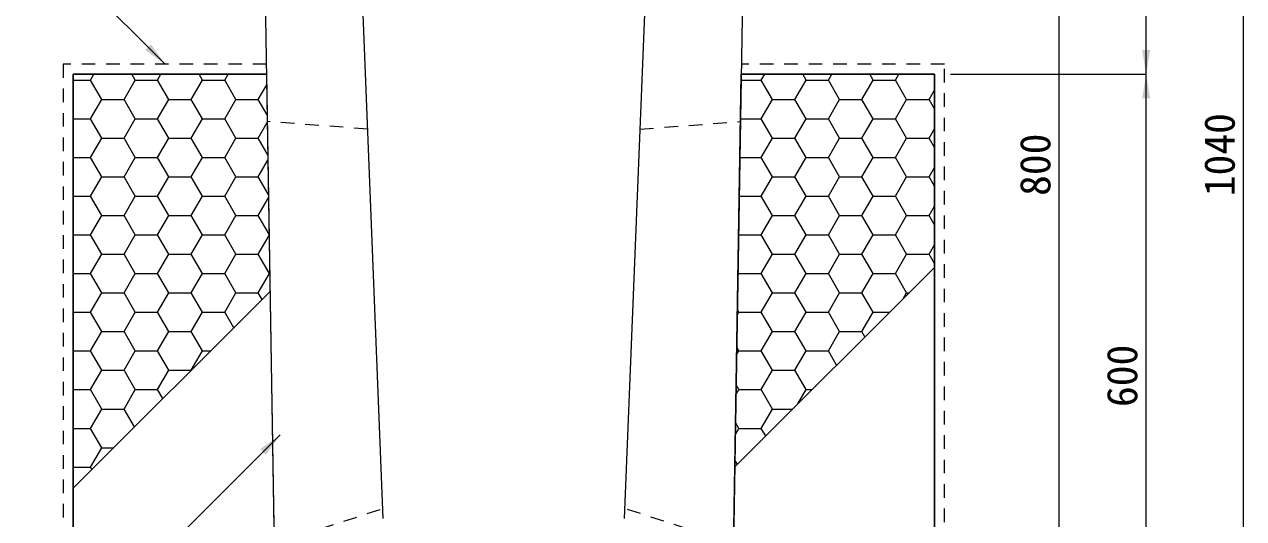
# Model space of a CAD drawing. Units: millimetres at full size. Extents: x 190759 to 276146, y -52712 to -16236.
# Drawn here: x 214179 to 215391, y -30145 to -29654 of the extents above; entities that cross this region are included whole.
import ezdxf
from ezdxf.enums import TextEntityAlignment as Align

# ---------------------------------------------------------------- set-up
doc = ezdxf.new("R2010")
doc.units = ezdxf.units.MM
doc.header["$LTSCALE"] = 18
doc.linetypes.add('USER1', pattern=[1.35, 0.75, -0.6])
for name, color, linetype, lineweight in [('寸法線', 7, 'Continuous', 9), ('本体', 2, 'Continuous', 13), ('補助線', 8, 'Continuous', 13), ('ﾊｯﾁﾝｸﾞ', 7, 'Continuous', 5)]:
    doc.layers.add(name, color=color, linetype=linetype, lineweight=lineweight)
doc.styles.add('ＭＳ ゴシック', font='')
doc.styles.get('ＭＳ ゴシック').set_extended_font_data('MS Gothic')

# ---------------------------------------------------------------- blocks, each defined once
blk = doc.blocks.new('filled_arrow')
at = {"color": 0, "linetype": 'Continuous', "lineweight": -2}
blk.add_solid([(7.5, 1.25), (0, 0), (7.5, -1.25)], dxfattribs=at)

msp = doc.modelspace()

# ---------------------------------------------------------------- linework, layer by layer
at = {"layer": '寸法線'}
for p, q in [((215293.68, -29703.36), (215293.68, -29263.35)), ((215390.54, -30303.35), (215390.54, -29263.35)), ((215207.28, -30193.35), (215207.28, -29393.35)), ((215099.2, -29703.36), (215293.68, -29703.36)), ((215099.2, -29703.36), (215293.68, -29703.36)), ((215293.68, -30303.35), (215293.68, -29703.36))]:
    msp.add_line(p, q, dxfattribs=at)
for points in [[(214318.42, -29693.36), (214161.53, -29536.46), (213945.4, -29536.46)], [(214432.74, -30062.06), (214120.68, -30374.12), (213734.16, -30374.12)]]:
    msp.add_lwpolyline(points, dxfattribs=at)
at = {"layer": '本体'}
for p, q in [((214535.28, -30145.34), (214505.21, -29393.35)), ((214775.12, -30145.34), (214805.2, -29393.35)), ((214417.7, -29603.35), (214428.56, -30277.7)), ((214892.71, -29603.35), (214881.85, -30277.7))]:
    msp.add_line(p, q, dxfattribs=at)
at = {"layer": '本体', "linetype": 'USER1', "lineweight": 9}
for p, q in [((214519.78, -29757.85), (214420.07, -29750.35)), ((214790.62, -29757.85), (214890.34, -29750.35)), ((214426.83, -30170.35), (214534.88, -30135.35)), ((214883.57, -30170.35), (214775.52, -30135.35))]:
    msp.add_line(p, q, dxfattribs=at)
at = {"layer": '補助線'}
for p, q in [((215083.2, -29895.41), (214884.81, -30093.8)), ((214422.79, -29919.42), (214227.21, -30115.01))]:
    msp.add_line(p, q, dxfattribs=at)
msp.add_lwpolyline([(214419.31, -29703.36), (214428.56, -30277.7), (214454.21, -30303.35), (214856.2, -30303.35), (214881.85, -30277.7), (214891.09, -29703.36), (215083.2, -29703.36), (215083.2, -30503.35), (214227.21, -30503.35), (214227.21, -29703.36)], close=True, dxfattribs=at)
at = {"layer": 'ﾊｯﾁﾝｸﾞ'}
for p, q in [((214244.39, -29709.1), (214247.71, -29703.36)), ((214288.84, -29709.1), (214285.52, -29703.36)), ((214311.06, -29709.1), (214314.38, -29703.36)), ((214355.51, -29709.1), (214352.2, -29703.36)), ((214377.74, -29709.1), (214381.06, -29703.36)), ((214419.33, -29704.14), (214418.87, -29703.36)), ((214911.14, -29709.1), (214914.46, -29703.36)), ((214955.59, -29709.1), (214952.27, -29703.36)), ((214977.81, -29709.1), (214981.13, -29703.36)), ((215022.26, -29709.1), (215018.95, -29703.36)), ((215044.49, -29709.1), (215047.81, -29703.36)), ((214227.21, -29709.1), (214244.39, -29709.1)), ((214255.5, -29728.35), (214244.39, -29709.1)), ((214277.73, -29728.35), (214288.84, -29709.1)), ((214288.84, -29709.1), (214311.06, -29709.1)), ((214322.18, -29728.35), (214311.06, -29709.1)), ((214344.4, -29728.35), (214355.51, -29709.1)), ((214355.51, -29709.1), (214377.74, -29709.1)), ((214388.85, -29728.35), (214377.74, -29709.1)), ((214411.08, -29728.35), (214419.48, -29713.79)), ((214891, -29709.1), (214911.14, -29709.1)), ((214922.25, -29728.35), (214911.14, -29709.1)), ((214944.48, -29728.35), (214955.59, -29709.1)), ((214955.59, -29709.1), (214977.81, -29709.1)), ((214988.93, -29728.35), (214977.81, -29709.1)), ((215011.15, -29728.35), (215022.26, -29709.1)), ((215022.26, -29709.1), (215044.49, -29709.1)), ((215055.6, -29728.35), (215044.49, -29709.1)), ((214244.39, -29747.59), (214255.5, -29728.35)), ((214255.5, -29728.35), (214277.73, -29728.35)), ((214288.84, -29747.6), (214277.73, -29728.35)), ((214311.06, -29747.59), (214322.18, -29728.35)), ((214322.18, -29728.35), (214344.4, -29728.35)), ((214355.51, -29747.6), (214344.4, -29728.35)), ((214377.74, -29747.59), (214388.85, -29728.35)), ((214388.85, -29728.35), (214411.08, -29728.35)), ((214419.96, -29743.74), (214411.08, -29728.35)), ((214911.14, -29747.59), (214922.25, -29728.35)), ((214922.25, -29728.35), (214944.48, -29728.35)), ((214955.59, -29747.6), (214944.48, -29728.35)), ((214977.81, -29747.59), (214988.93, -29728.35)), ((214988.93, -29728.35), (215011.15, -29728.35)), ((215022.26, -29747.6), (215011.15, -29728.35)), ((215044.49, -29747.59), (215055.6, -29728.35)), ((215055.6, -29728.35), (215077.83, -29728.35)), ((215077.83, -29728.35), (215083.2, -29719.03)), ((215083.2, -29737.66), (215077.83, -29728.35)), ((214227.21, -29747.59), (214244.39, -29747.59)), ((214255.5, -29766.84), (214244.39, -29747.6)), ((214277.73, -29766.84), (214288.84, -29747.59)), ((214288.84, -29747.59), (214311.06, -29747.59)), ((214322.18, -29766.84), (214311.06, -29747.6)), ((214344.4, -29766.84), (214355.51, -29747.59)), ((214355.51, -29747.59), (214377.74, -29747.59)), ((214388.85, -29766.84), (214377.74, -29747.6)), ((214411.08, -29766.84), (214420.09, -29751.24)), ((214890.38, -29747.59), (214911.14, -29747.59)), ((214922.25, -29766.84), (214911.14, -29747.6)), ((214944.48, -29766.84), (214955.59, -29747.59)), ((214955.59, -29747.59), (214977.81, -29747.59)), ((214988.93, -29766.84), (214977.81, -29747.6)), ((215011.15, -29766.84), (215022.26, -29747.59)), ((215022.26, -29747.59), (215044.49, -29747.59)), ((215055.6, -29766.84), (215044.49, -29747.6)), ((215077.83, -29766.84), (215083.2, -29757.53)), ((214244.39, -29786.09), (214255.5, -29766.84)), ((214255.5, -29766.84), (214277.73, -29766.84)), ((214288.84, -29786.09), (214277.73, -29766.84)), ((214311.06, -29786.09), (214322.18, -29766.84)), ((214322.18, -29766.84), (214344.4, -29766.84)), ((214355.51, -29786.09), (214344.4, -29766.84)), ((214377.74, -29786.09), (214388.85, -29766.84)), ((214388.85, -29766.84), (214411.08, -29766.84)), ((214420.6, -29783.34), (214411.08, -29766.84)), ((214911.14, -29786.09), (214922.25, -29766.84)), ((214922.25, -29766.84), (214944.48, -29766.84)), ((214955.59, -29786.09), (214944.48, -29766.84)), ((214977.81, -29786.09), (214988.93, -29766.84)), ((214988.93, -29766.84), (215011.15, -29766.84)), ((215022.26, -29786.09), (215011.15, -29766.84)), ((215044.49, -29786.09), (215055.6, -29766.84)), ((215055.6, -29766.84), (215077.83, -29766.84)), ((215083.2, -29776.16), (215077.83, -29766.84)), ((214227.21, -29786.09), (214244.39, -29786.09)), ((214255.5, -29805.34), (214244.39, -29786.09)), ((214277.73, -29805.34), (214288.84, -29786.09)), ((214288.84, -29786.09), (214311.06, -29786.09)), ((214322.18, -29805.34), (214311.06, -29786.09)), ((214344.4, -29805.34), (214355.51, -29786.09)), ((214355.51, -29786.09), (214377.74, -29786.09)), ((214388.85, -29805.34), (214377.74, -29786.09)), ((214411.08, -29805.34), (214420.69, -29788.69)), ((214889.76, -29786.09), (214911.14, -29786.09)), ((214922.25, -29805.34), (214911.14, -29786.09)), ((214944.48, -29805.34), (214955.59, -29786.09)), ((214955.59, -29786.09), (214977.81, -29786.09)), ((214988.93, -29805.34), (214977.81, -29786.09)), ((215011.15, -29805.34), (215022.26, -29786.09)), ((215022.26, -29786.09), (215044.49, -29786.09)), ((215055.6, -29805.34), (215044.49, -29786.09)), ((215077.83, -29805.34), (215083.2, -29796.02)), ((214244.39, -29824.58), (214255.5, -29805.34)), ((214255.5, -29805.34), (214277.73, -29805.34)), ((214288.84, -29824.58), (214277.73, -29805.34)), ((214311.06, -29824.58), (214322.18, -29805.34)), ((214322.18, -29805.34), (214344.4, -29805.34)), ((214355.51, -29824.58), (214344.4, -29805.34)), ((214377.74, -29824.58), (214388.85, -29805.34)), ((214388.85, -29805.34), (214411.08, -29805.34)), ((214421.24, -29822.94), (214411.08, -29805.34)), ((214911.14, -29824.58), (214922.25, -29805.34)), ((214922.25, -29805.34), (214944.48, -29805.34)), ((214955.59, -29824.58), (214944.48, -29805.34)), ((214977.81, -29824.58), (214988.93, -29805.34)), ((214988.93, -29805.34), (215011.15, -29805.34)), ((215022.26, -29824.58), (215011.15, -29805.34)), ((215044.49, -29824.58), (215055.6, -29805.34)), ((215055.6, -29805.34), (215077.83, -29805.34)), ((215083.2, -29814.65), (215077.83, -29805.34)), ((214227.21, -29824.58), (214244.39, -29824.58)), ((214255.5, -29843.83), (214244.39, -29824.58)), ((214277.73, -29843.83), (214288.84, -29824.58)), ((214288.84, -29824.58), (214311.06, -29824.58)), ((214322.18, -29843.83), (214311.06, -29824.58)), ((214344.4, -29843.83), (214355.51, -29824.58)), ((214355.51, -29824.58), (214377.74, -29824.58)), ((214388.85, -29843.83), (214377.74, -29824.58)), ((214889.14, -29824.58), (214911.14, -29824.58)), ((214922.25, -29843.83), (214911.14, -29824.58)), ((214944.48, -29843.83), (214955.59, -29824.58)), ((214955.59, -29824.58), (214977.81, -29824.58)), ((214988.93, -29843.83), (214977.81, -29824.58)), ((215011.15, -29843.83), (215022.26, -29824.58)), ((215022.26, -29824.58), (215044.49, -29824.58)), ((215055.6, -29843.83), (215044.49, -29824.58)), ((214411.08, -29843.83), (214421.29, -29826.14)), ((215077.83, -29843.83), (215083.2, -29834.52)), ((214244.39, -29863.08), (214255.5, -29843.83)), ((214255.5, -29843.83), (214277.73, -29843.83)), ((214288.84, -29863.08), (214277.73, -29843.83)), ((214311.06, -29863.08), (214322.18, -29843.83)), ((214322.18, -29843.83), (214344.4, -29843.83)), ((214355.51, -29863.08), (214344.4, -29843.83)), ((214377.74, -29863.08), (214388.85, -29843.83)), ((214388.85, -29843.83), (214411.08, -29843.83)), ((214421.88, -29862.54), (214411.08, -29843.83)), ((214911.14, -29863.08), (214922.25, -29843.83)), ((214922.25, -29843.83), (214944.48, -29843.83)), ((214955.59, -29863.08), (214944.48, -29843.83)), ((214977.81, -29863.08), (214988.93, -29843.83)), ((214988.93, -29843.83), (215011.15, -29843.83)), ((215022.26, -29863.08), (215011.15, -29843.83)), ((215044.49, -29863.08), (215055.6, -29843.83)), ((215055.6, -29843.83), (215077.83, -29843.83)), ((215083.2, -29853.15), (215077.83, -29843.83)), ((214227.21, -29863.08), (214244.39, -29863.08)), ((214255.5, -29882.33), (214244.39, -29863.08)), ((214277.73, -29882.33), (214288.84, -29863.08)), ((214288.84, -29863.08), (214311.06, -29863.08)), ((214322.18, -29882.33), (214311.06, -29863.08)), ((214344.4, -29882.33), (214355.51, -29863.08)), ((214355.51, -29863.08), (214377.74, -29863.08)), ((214388.85, -29882.33), (214377.74, -29863.08)), ((214411.08, -29882.33), (214421.89, -29863.59)), ((214888.51, -29863.78), (214888.91, -29863.08)), ((214888.91, -29863.08), (214888.53, -29862.42)), ((214888.91, -29863.08), (214911.14, -29863.08)), ((214922.25, -29882.33), (214911.14, -29863.08)), ((214944.48, -29882.33), (214955.59, -29863.08)), ((214955.59, -29863.08), (214977.81, -29863.08)), ((214988.93, -29882.33), (214977.81, -29863.08)), ((215011.15, -29882.33), (215022.26, -29863.08)), ((215022.26, -29863.08), (215044.49, -29863.08)), ((215055.6, -29882.33), (215044.49, -29863.08)), ((215077.83, -29882.33), (215083.2, -29873.01)), ((214244.39, -29901.57), (214255.5, -29882.33)), ((214255.5, -29882.33), (214277.73, -29882.33)), ((214288.84, -29901.57), (214277.73, -29882.33)), ((214311.06, -29901.57), (214322.18, -29882.33)), ((214322.18, -29882.33), (214344.4, -29882.33)), ((214355.51, -29901.57), (214344.4, -29882.33)), ((214377.74, -29901.57), (214388.85, -29882.33)), ((214388.85, -29882.33), (214411.08, -29882.33)), ((214422.19, -29901.57), (214411.08, -29882.33)), ((214911.14, -29901.57), (214922.25, -29882.33)), ((214922.25, -29882.33), (214944.48, -29882.33)), ((214955.59, -29901.57), (214944.48, -29882.33)), ((214977.81, -29901.57), (214988.93, -29882.33)), ((214988.93, -29882.33), (215011.15, -29882.33)), ((215022.26, -29901.57), (215011.15, -29882.33)), ((215044.49, -29901.57), (215055.6, -29882.33)), ((215055.6, -29882.33), (215077.83, -29882.33)), ((215083.2, -29891.64), (215077.83, -29882.33)), ((214227.21, -29901.57), (214244.39, -29901.57)), ((214255.5, -29920.82), (214244.39, -29901.57)), ((214277.73, -29920.82), (214288.84, -29901.57)), ((214288.84, -29901.57), (214311.06, -29901.57)), ((214322.18, -29920.82), (214311.06, -29901.57)), ((214344.4, -29920.82), (214355.51, -29901.57)), ((214355.51, -29901.57), (214377.74, -29901.57)), ((214388.85, -29920.82), (214377.74, -29901.57)), ((214411.08, -29920.82), (214422.19, -29901.57)), ((214422.19, -29901.57), (214422.51, -29901.57)), ((214887.87, -29903.38), (214888.91, -29901.57)), ((214888.91, -29901.57), (214887.93, -29899.87)), ((214888.91, -29901.57), (214911.14, -29901.57)), ((214922.25, -29920.82), (214911.14, -29901.57)), ((214944.48, -29920.82), (214955.59, -29901.57)), ((214955.59, -29901.57), (214977.81, -29901.57)), ((214988.93, -29920.82), (214977.81, -29901.57)), ((215011.15, -29920.82), (215022.26, -29901.57)), ((215022.26, -29901.57), (215044.49, -29901.57)), ((215055.6, -29920.82), (215044.49, -29901.57)), ((214244.39, -29940.07), (214255.5, -29920.82)), ((214255.5, -29920.82), (214277.73, -29920.82)), ((214288.84, -29940.07), (214277.73, -29920.82)), ((214311.06, -29940.07), (214322.18, -29920.82)), ((214322.18, -29920.82), (214344.4, -29920.82)), ((214355.51, -29940.07), (214344.4, -29920.82)), ((214377.74, -29940.07), (214388.85, -29920.82)), ((214388.85, -29920.82), (214411.08, -29920.82)), ((214414.85, -29927.36), (214411.08, -29920.82)), ((214911.14, -29940.07), (214922.25, -29920.82)), ((214922.25, -29920.82), (214944.48, -29920.82)), ((214955.59, -29940.07), (214944.48, -29920.82)), ((214977.81, -29940.07), (214988.93, -29920.82)), ((214988.93, -29920.82), (215011.15, -29920.82)), ((215022.26, -29940.07), (215011.15, -29920.82)), ((215052.61, -29926), (215055.6, -29920.82)), ((215055.6, -29920.82), (215057.79, -29920.82)), ((214227.21, -29940.07), (214244.39, -29940.07)), ((214255.5, -29959.32), (214244.39, -29940.07)), ((214277.73, -29959.32), (214288.84, -29940.07)), ((214288.84, -29940.07), (214311.06, -29940.07)), ((214322.18, -29959.32), (214311.06, -29940.07)), ((214344.4, -29959.32), (214355.51, -29940.07)), ((214355.51, -29940.07), (214377.74, -29940.07)), ((214386.67, -29955.54), (214377.74, -29940.07)), ((214887.24, -29942.98), (214888.91, -29940.07)), ((214888.91, -29940.07), (214887.33, -29937.32)), ((214888.91, -29940.07), (214911.14, -29940.07)), ((214922.25, -29959.32), (214911.14, -29940.07)), ((214944.48, -29959.32), (214955.59, -29940.07)), ((214955.59, -29940.07), (214977.81, -29940.07)), ((214988.93, -29959.32), (214977.81, -29940.07)), ((215011.15, -29959.32), (215022.26, -29940.07)), ((215022.26, -29940.07), (215038.54, -29940.07)), ((214244.39, -29978.56), (214255.5, -29959.32)), ((214255.5, -29959.32), (214277.73, -29959.32)), ((214288.84, -29978.56), (214277.73, -29959.32)), ((214311.06, -29978.56), (214322.18, -29959.32)), ((214322.18, -29959.32), (214344.4, -29959.32)), ((214355.51, -29978.56), (214344.4, -29959.32)), ((214911.14, -29978.56), (214922.25, -29959.32)), ((214922.25, -29959.32), (214944.48, -29959.32)), ((214955.59, -29978.56), (214944.48, -29959.32)), ((214977.81, -29978.56), (214988.93, -29959.32)), ((214988.93, -29959.32), (215011.15, -29959.32)), ((215014.13, -29964.48), (215011.15, -29959.32)), ((214227.21, -29978.56), (214244.39, -29978.56)), ((214255.5, -29997.81), (214244.39, -29978.56)), ((214277.73, -29997.81), (214288.84, -29978.56)), ((214288.84, -29978.56), (214311.06, -29978.56)), ((214322.18, -29997.81), (214311.06, -29978.56)), ((214344.4, -29997.81), (214355.51, -29978.56)), ((214355.51, -29978.56), (214363.65, -29978.56)), ((214886.6, -29982.58), (214888.91, -29978.56)), ((214888.91, -29978.56), (214886.72, -29974.77)), ((214888.91, -29978.56), (214911.14, -29978.56)), ((214922.25, -29997.81), (214911.14, -29978.56)), ((214944.48, -29997.81), (214955.59, -29978.56)), ((214955.59, -29978.56), (214977.81, -29978.56)), ((214985.95, -29992.66), (214977.81, -29978.56)), ((214244.39, -30017.06), (214255.5, -29997.81)), ((214255.5, -29997.81), (214277.73, -29997.81)), ((214288.84, -30017.06), (214277.73, -29997.81)), ((214311.06, -30017.06), (214322.18, -29997.81)), ((214322.18, -29997.81), (214344.4, -29997.81)), ((214344.4, -29997.81), (214344.4, -29997.81)), ((214911.14, -30017.06), (214922.25, -29997.81)), ((214922.25, -29997.81), (214944.48, -29997.81)), ((214955.59, -30017.06), (214944.48, -29997.81)), ((214227.21, -30017.06), (214244.39, -30017.06)), ((214255.5, -30036.31), (214244.39, -30017.06)), ((214277.73, -30036.31), (214288.84, -30017.06)), ((214288.84, -30017.06), (214311.06, -30017.06)), ((214316.22, -30025.99), (214311.06, -30017.06)), ((214885.96, -30022.17), (214888.91, -30017.06)), ((214888.91, -30017.06), (214886.12, -30012.22)), ((214888.91, -30017.06), (214911.14, -30017.06)), ((214922.25, -30036.31), (214911.14, -30017.06)), ((214947.44, -30031.17), (214955.59, -30017.06)), ((214955.59, -30017.06), (214961.55, -30017.06)), ((214244.39, -30055.55), (214255.5, -30036.31)), ((214255.5, -30036.31), (214277.73, -30036.31)), ((214288.04, -30054.17), (214277.73, -30036.31)), ((214911.14, -30055.55), (214922.25, -30036.31)), ((214922.25, -30036.31), (214942.31, -30036.31)), ((214227.21, -30055.55), (214244.39, -30055.55)), ((214255.5, -30074.8), (214244.39, -30055.55)), ((214885.32, -30061.77), (214888.91, -30055.55)), ((214888.91, -30055.55), (214885.52, -30049.67)), ((214888.91, -30055.55), (214911.14, -30055.55)), ((214915.5, -30063.11), (214911.14, -30055.55)), ((214244.39, -30094.05), (214255.5, -30074.8)), ((214255.5, -30074.8), (214267.41, -30074.8)), ((214887.32, -30091.29), (214884.91, -30087.12)), ((214227.21, -30094.05), (214244.39, -30094.05)), ((214245.77, -30096.44), (214244.39, -30094.05))]:
    msp.add_line(p, q, dxfattribs=at)
at = {"layer": 'ﾊｯﾁﾝｸﾞ', "linetype": 'USER1', "lineweight": 9}
msp.add_lwpolyline([(214419.15, -29693.36), (214217.21, -29693.36), (214217.21, -30513.35), (215093.2, -30513.35), (215093.2, -29693.36), (214891.26, -29693.36)], dxfattribs=at)
at = {"layer": 'ﾊｯﾁﾝｸﾞ', "lineweight": 20}
msp.add_lwpolyline([(214419.31, -29703.36), (214227.21, -29703.36), (214227.21, -30503.35), (215083.2, -30503.35), (215083.2, -29703.36), (214891.09, -29703.36)], dxfattribs=at)

# ---------------------------------------------------------------- block references
at = {"layer": '寸法線', "xscale": 3.2, "yscale": 3.2}
for p, rotation in [((214318.42, -29693.36), 135), ((215293.68, -29703.36), 90), ((215293.68, -29703.36), 270), ((214432.74, -30062.06), 225)]:
    msp.add_blockref('filled_arrow', p, dxfattribs=dict(at, rotation=rotation))

# ---------------------------------------------------------------- texts
at = {"layer": '寸法線', "style": 'ＭＳ ゴシック'}
for s, p in [('1040', (215366.54, -29783.35)), ('800', (215183.28, -29793.35)), ('600', (215269.68, -30003.35))]:
    msp.add_text(s, height=30.38, rotation=90, dxfattribs=at).set_placement(p, align=Align.MIDDLE_CENTER)

doc.saveas('drawing.dxf')
